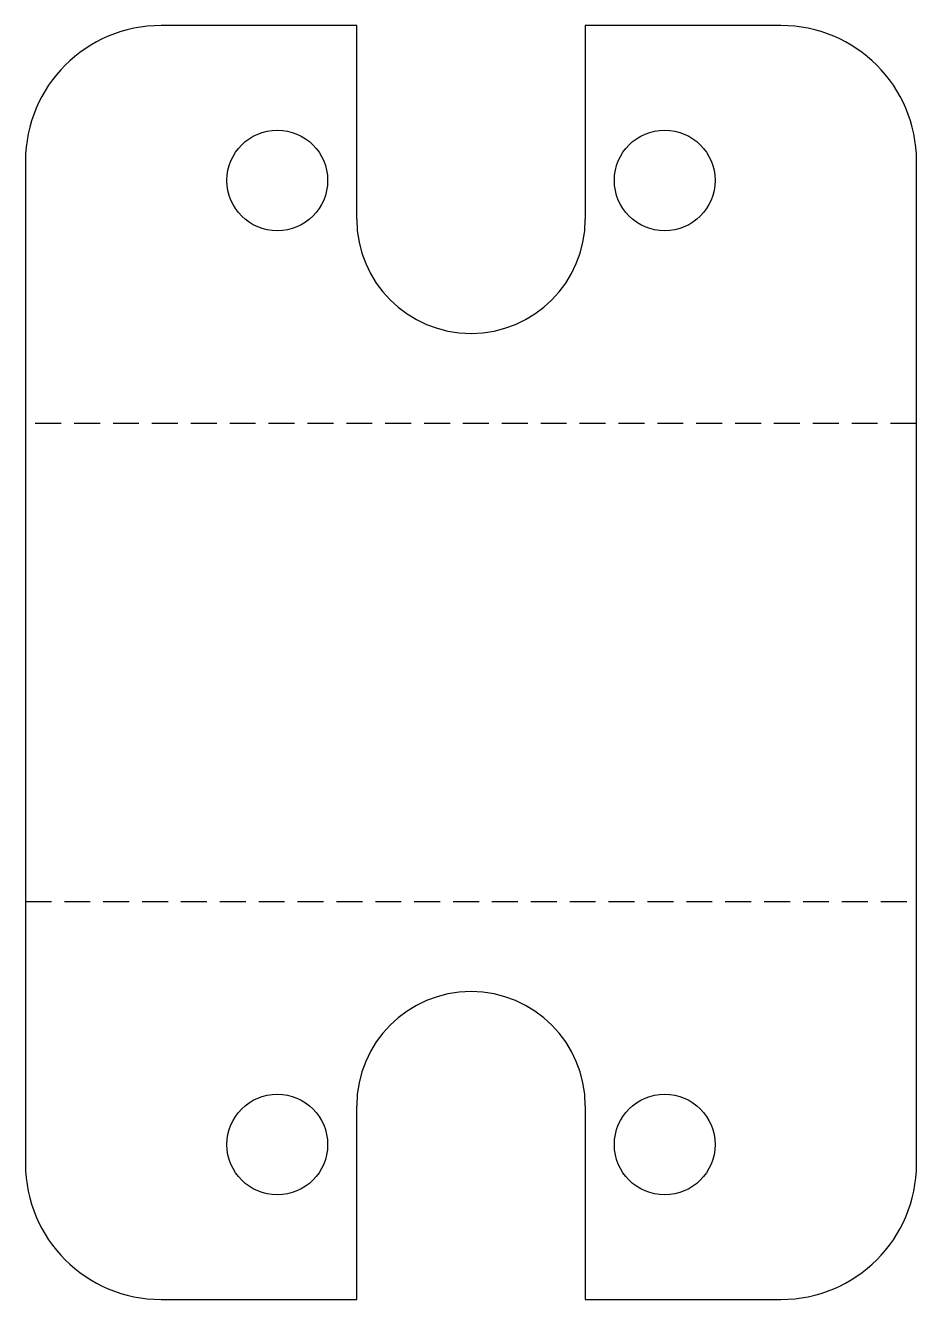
# Model space of a CAD drawing. Header units: millimetres. Extents: x -46 to 46, y -66 to 66.
import ezdxf

# ---------------------------------------------------------------- set-up
doc = ezdxf.new("R2010")
doc.units = ezdxf.units.MM
doc.linetypes.add('DASHED', pattern=[4.013988, 2.675992, -1.337996])
doc.layers.add('bendUp', color=5, linetype='DASHED')
doc.layers.add('outline', color=7, linetype='Continuous')

msp = doc.modelspace()

# ---------------------------------------------------------------- linework, layer by layer
at = {"layer": 'bendUp'}
for p, q in [((46, 24.67), (-46, 24.67)), ((-46, -24.67), (46, -24.67))]:
    msp.add_line(p, q, dxfattribs=at)
at = {"layer": 'outline'}
for p, q in [((-11.8, 65.79), (-32, 65.79)), ((-11.8, 45.79), (-11.8, 65.79)), ((32, 65.79), (11.8, 65.79)), ((11.8, 65.79), (11.8, 45.79)), ((-46, 51.79), (-46, 27.79)), ((46, 27.79), (46, 51.79)), ((-46, 27.79), (-46, 21.55)), ((46, 21.55), (46, 27.79)), ((-46, 21.55), (-46, -21.55)), ((46, -21.55), (46, 21.55)), ((-46, -21.55), (-46, -27.79)), ((46, -27.79), (46, -21.55)), ((-46, -27.79), (-46, -51.79)), ((46, -51.79), (46, -27.79)), ((-11.8, -65.79), (-11.8, -45.79)), ((11.8, -45.79), (11.8, -65.79)), ((-32, -65.79), (-11.8, -65.79)), ((11.8, -65.79), (32, -65.79))]:
    msp.add_line(p, q, dxfattribs=at)
for centre in [(-20, 49.79), (20, 49.79), (-20, -49.79), (20, -49.79)]:
    msp.add_circle(centre, 5.2, dxfattribs=at)
for centre, radius, start, end in [((-32, 51.79), 14, 90, 180), ((32, 51.79), 14, 0, 90), ((0, 45.79), 11.8, 180, 0), ((0, -45.79), 11.8, 0, 180), ((-32, -51.79), 14, 180, 270), ((32, -51.79), 14, 270, 0)]:
    msp.add_arc(centre, radius, start, end, dxfattribs=at)

doc.saveas('drawing.dxf')
